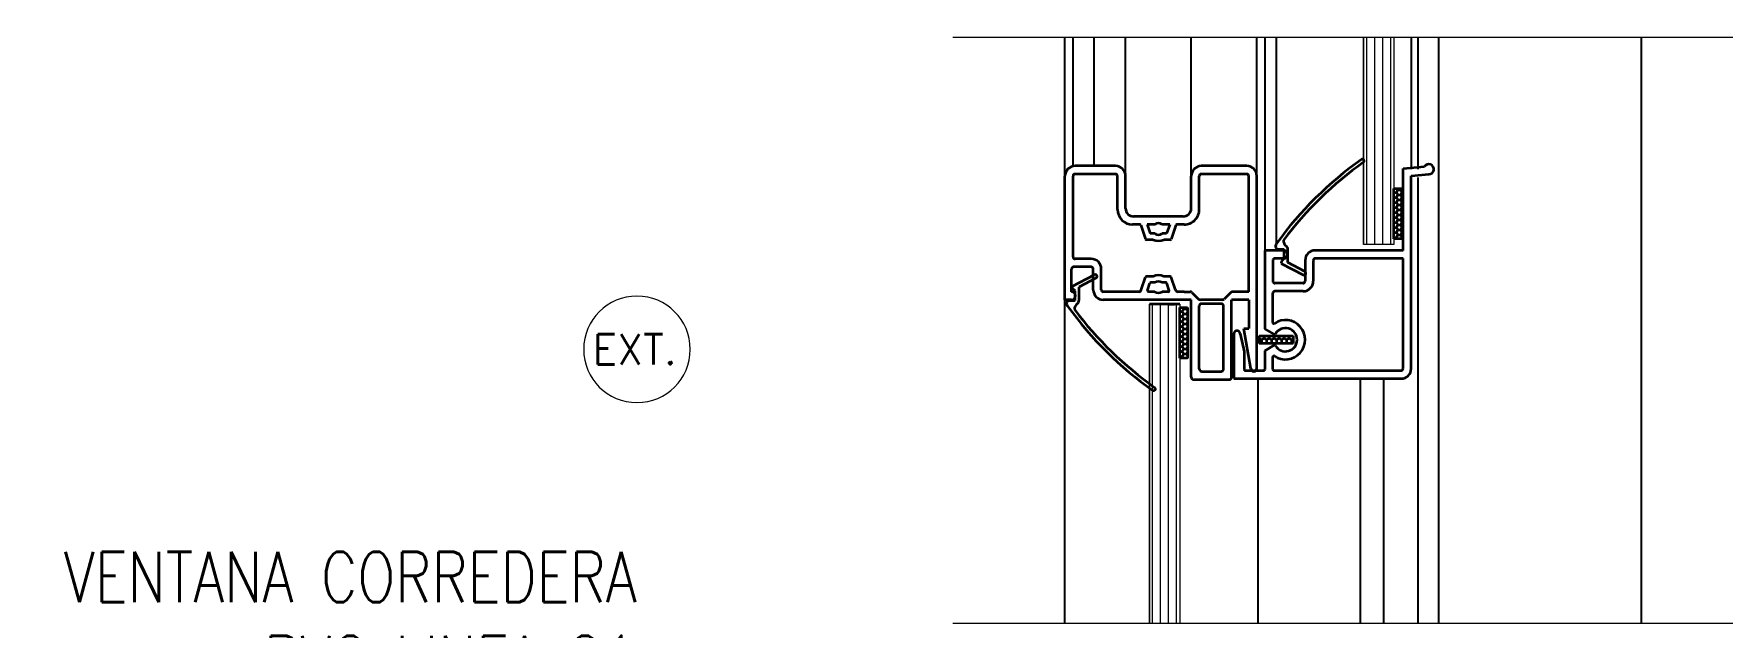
# Model space of a CAD drawing. Header units: metres. Extents: x -2 to 690, y -116 to 73.
# Drawn here: x 150.4657 to 150.8011, y 28.9782 to 29.0961 of the extents above; entities that cross this region are included whole.
import ezdxf

# ---------------------------------------------------------------- set-up
doc = ezdxf.new("R2010")
doc.units = ezdxf.units.M
doc.header["$LTSCALE"] = 5
doc.header["$MEASUREMENT"] = 0
doc.layers.get('0').update_dxf_attribs({"color": 30})
for name, color, linetype, lineweight in [('A-ANNO-SYMB', 3, 'Continuous', 18), ('A-ANNO-TEXT', 3, 'Continuous', 18), ('A-ELEV-IDEN', 3, 'Continuous', 18), ('A-ELEV-MBE1', 7, 'Continuous', 35), ('A-ELEV-MBE2', 4, 'Continuous', 25)]:
    doc.layers.add(name, color=color, linetype=linetype, lineweight=lineweight)
doc.styles.add('E-ROMANS', font='romans.shx', dxfattribs={"width": 0.8})
doc.dimstyles.new('E-0100_TICK_12', dxfattribs={"dimscale": 0.001, "dimtxt": 120, "dimasz": 120, "dimexe": 60, "dimexo": 40, "dimgap": 60, "dimtad": 0, "dimzin": 0, "dimdsep": 46, "dimtxsty": 'E-ROMANS', "dimblk": 'OBLIQUE', "dimcen": 60, "dimclrd": 256, "dimclre": 256, "dimclrt": 256, "dimadec": 0, "dimazin": 0, "dimtfac": 1, "dimtmove": 1, "dimatfit": 3, "dimldrblk": 'OPEN90', "dimfxl": 1, "dimtfill": 1, "dimtolj": 1, "dimtzin": 0, "dimlwd": -1, "dimarcsym": 0})

# ---------------------------------------------------------------- blocks, each defined once
blk = doc.blocks.new('_Oblique')
at = {"color": 0, "linetype": 'ByBlock', "lineweight": -2}
blk.add_line((-0.5, -0.5), (0.5, 0.5), dxfattribs=at)

msp = doc.modelspace()

# ---------------------------------------------------------------- linework, layer by layer
at = {"layer": 'A-ANNO-SYMB'}
for p, q in [((150.7298688139651, 29.09532380908684), (150.7298688139651, 29.05420059116921)), ((150.7298688139651, 29.05420059116921), (150.7298688139651, 29.09532380908684)), ((150.7304832739116, 29.05420059116921), (150.7304832739116, 29.09532380908684)), ((150.7320760093223, 29.05420059116921), (150.7320760093223, 29.09532380908684)), ((150.7336687447621, 29.05420059116921), (150.7336687447621, 29.09532380908684)), ((150.7352614801727, 29.05420059116921), (150.7352614801727, 29.09532380908684)), ((150.7358886013915, 29.09532380908684), (150.7358886013915, 29.05420059116921)), ((150.7358886013915, 29.09532380908684), (150.7358886013915, 29.05420059116921)), ((150.7358886013915, 29.05420059116921), (150.7298688139651, 29.05420059116921)), ((150.68732479412, 29.04237204293065), (150.68732479412, 28.9789738893295)), ((150.68732479412, 29.04237204293065), (150.6933445815464, 29.04237204293065)), ((150.68732479412, 28.9789738893295), (150.68732479412, 29.04237204293065)), ((150.6879392540665, 28.9789738893295), (150.6879392540665, 29.04237204293065)), ((150.6895319894772, 28.9789738893295), (150.6895319894772, 29.04237204293065)), ((150.691124724917, 28.9789738893295), (150.691124724917, 29.04237204293065)), ((150.6927174603277, 28.9789738893295), (150.6927174603277, 29.04237204293065)), ((150.6933445815464, 29.04237204293065), (150.6933445815464, 28.9789738893295)), ((150.6933445815464, 29.04237204293065), (150.6933445815464, 28.9789738893295))]:
    msp.add_line(p, q, dxfattribs=at)
at = {"layer": 'A-ANNO-TEXT'}
for start, end in [(0, 180), (180, 0)]:
    msp.add_arc((150.5854976368785, 29.0334046915771), 0.01057730889806408, start, end, dxfattribs=at)
at = {"layer": 'A-ELEV-IDEN'}
for p, q in [((150.8169346238805, 29.09532380908684), (150.648236628805, 29.09532380908684)), ((150.8169346238804, 28.9789738893295), (150.6482366288049, 28.9789738893295))]:
    msp.add_line(p, q, dxfattribs=at)
at = {"layer": 'A-ELEV-MBE1'}
for p, q in [((150.6805679966289, 29.06983550112534), (150.6725416133938, 29.06983550112534)), ((150.6805679966289, 29.06983550112534), (150.6725416133938, 29.06983550112534)), ((150.6805679966289, 29.06823022448123), (150.6725416133938, 29.06823022448123)), ((150.706653742114, 29.06983550112534), (150.697624060989, 29.06983550112534)), ((150.706653742114, 29.06983550112534), (150.697624060989, 29.06983550112534)), ((150.706653742114, 29.06823022448123), (150.697624060989, 29.06823022448123)), ((150.7377168227628, 29.06934767404062), (150.741983724112, 29.06972097953156)), ((150.7377168227628, 29.05306884154459), (150.7377168227628, 29.06934767404062)), ((150.7393220994215, 29.06787670900565), (150.7428332401266, 29.06818389401349)), ((150.670535017585, 29.04324810666629), (150.670535017585, 29.06782890531656)), ((150.6721402942146, 29.0517761388536), (150.6721402942146, 29.06782890531656)), ((150.680969315779, 29.0612071391505), (150.680969315779, 29.06782890531656)), ((150.6825745924377, 29.06140779873283), (150.6825745924377, 29.06782890531656)), ((150.6956174651802, 29.06140779873283), (150.6956174651802, 29.06782890531656)), ((150.6972227418389, 29.0612071391505), (150.6972227418389, 29.06782890531656)), ((150.7070550612932, 29.04485338331768), (150.7070550612932, 29.06782890531656)), ((150.7086603379227, 29.02960321665785), (150.7086603379227, 29.06782890531656)), ((150.7358886013915, 29.0553253208044), (150.7358886013915, 29.0653582998483)), ((150.7358886013915, 29.0653582998483), (150.7373920248008, 29.0653582998483)), ((150.7358886013915, 29.0645907343195), (150.7363752175531, 29.0645907343195)), ((150.7363753734332, 29.06459053931656), (150.7366620658083, 29.06508710507376)), ((150.7366621567578, 29.06409420604803), (150.7363754643827, 29.06459077181251)), ((150.7366621566414, 29.06508733751878), (150.7365034808406, 29.06536217207656)), ((150.7366619099282, 29.06508729996029), (150.7372352946784, 29.06508729996029)), ((150.7372354504421, 29.06508710513197), (150.7373920248008, 29.0653582998483)), ((150.7373920248008, 29.06481630007227), (150.7372355413042, 29.0650873374533)), ((150.7373920248008, 29.0653582998483), (150.7373920248008, 29.0553253208044)), ((150.7377168227628, 29.05306884154459), (150.7377168227628, 29.06787670900565)), ((150.7393220994215, 29.02959167058623), (150.7393220994215, 29.06787670900565)), ((150.7358886013915, 29.06359760303065), (150.7363752175531, 29.06359760303065)), ((150.7358886013915, 29.06260447174907), (150.7363752175531, 29.06260447174907)), ((150.7358886013915, 29.06161134046022), (150.7363752175531, 29.06161134046022)), ((150.7363753733168, 29.06359740784581), (150.7366620656919, 29.06409397361029)), ((150.7363753732295, 29.06260427638233), (150.7366620656046, 29.06310084214681)), ((150.7363753731131, 29.06161114491886), (150.7366620654882, 29.06210771068334)), ((150.7366621568451, 29.06310107458456), (150.73637546447, 29.06359764034903)), ((150.7366621569615, 29.06210794312108), (150.7363754645864, 29.06260450888556)), ((150.7366621570488, 29.06111481165761), (150.7363754646737, 29.06161137742209)), ((150.7366619099282, 29.06409416867871), (150.7372352946784, 29.06409416867871)), ((150.7366619099282, 29.06310103738986), (150.7372352946784, 29.06310103738986)), ((150.7366619099282, 29.06210790610101), (150.7372352946784, 29.06210790610101)), ((150.7372354503547, 29.06409397366849), (150.7373920248008, 29.06436516856673)), ((150.7372354502383, 29.06310084220502), (150.7373920248008, 29.06337203727788)), ((150.737235450151, 29.06210771074155), (150.7373920248008, 29.06237890598902)), ((150.7372354500346, 29.06111457927807), (150.7373920248008, 29.06138577470745)), ((150.7373920248008, 29.06382316879069), (150.7372355413915, 29.06409420598982)), ((150.7373920248008, 29.06283003750184), (150.7372355415079, 29.06310107452635)), ((150.7373920248008, 29.06183690622027), (150.7372355415953, 29.06210794306287)), ((150.6854398589, 29.05819724543733), (150.6839792094777, 29.05819724543733)), ((150.6940121885216, 29.05980252208872), (150.6841798690673, 29.05980252208872)), ((150.6856302212925, 29.05806003999067), (150.6865420488991, 29.0553245571781)), ((150.6868535687624, 29.05819724543733), (150.6874555475021, 29.05639130921088)), ((150.6883777768178, 29.05819724543733), (150.6868535687624, 29.05819724543733)), ((150.6913384888555, 29.05819724543733), (150.6898142808002, 29.05819724543733)), ((150.6913384888555, 29.05819724543733), (150.6907365101158, 29.05639130921088)), ((150.6925618363254, 29.05806003999067), (150.6916500087188, 29.0553245571781)), ((150.6942128481112, 29.05819724543733), (150.6927521987179, 29.05819724543733)), ((150.7358886013915, 29.06061820917865), (150.7363752175531, 29.06061820917865)), ((150.7358886013915, 29.05962507788979), (150.7363752175531, 29.05962507788979)), ((150.7358886013915, 29.05863194660094), (150.7363752175531, 29.05863194660094)), ((150.7363753730258, 29.06061801345539), (150.7366620654008, 29.06111457921986)), ((150.7363753729094, 29.05962488199191), (150.7366620652844, 29.06012144775639)), ((150.736375372822, 29.05863175052844), (150.7366620651971, 29.05912831629292)), ((150.7363753727056, 29.05763861906496), (150.7366620650807, 29.05813518482944)), ((150.7366621571652, 29.06012168019413), (150.7363754647901, 29.06061824595861)), ((150.7366621572525, 29.05912854873066), (150.7363754648775, 29.05962511449514)), ((150.736662157369, 29.05813541726718), (150.7363754649939, 29.05863198303166)), ((150.7366619099282, 29.06111477481943), (150.7372352946784, 29.06111477481943)), ((150.7366619099282, 29.06012164353058), (150.7372352946784, 29.06012164353058)), ((150.7366619099282, 29.05912851224901), (150.7372352946784, 29.05912851224901)), ((150.7366619099282, 29.05813538096016), (150.7372352946784, 29.05813538096016)), ((150.7372354499473, 29.0601214478146), (150.7373920248008, 29.0603926434186)), ((150.7372354498309, 29.05912831635112), (150.7373920248008, 29.05939951213702)), ((150.7372354497436, 29.05813518488765), (150.7373920248008, 29.05840638084817)), ((150.7373920248008, 29.06084377493142), (150.7372355417117, 29.0611148115994)), ((150.7373920248008, 29.05985064364257), (150.737235541799, 29.06012168013593)), ((150.7373920248008, 29.05885751236099), (150.7372355419154, 29.05912854867245)), ((150.7373920248008, 29.05786438107214), (150.7372355420027, 29.05813541720898)), ((150.6880377991708, 29.05518735172416), (150.6867324112916, 29.05518735172416)), ((150.6883777768178, 29.05639130921088), (150.6874555475021, 29.05639130921088)), ((150.6907365101158, 29.05639130921088), (150.6898142808002, 29.05639130921088)), ((150.6914596463264, 29.05518735172416), (150.690154258418, 29.05518735172416)), ((150.7358886013915, 29.05763881531937), (150.7363752175531, 29.05763881531937)), ((150.7358886013915, 29.05664568403052), (150.7363752175531, 29.05664568403052)), ((150.7358886013915, 29.05565255274894), (150.7363752175531, 29.05565255274894)), ((150.7373920248008, 29.0553253208044), (150.7358886013915, 29.0553253208044)), ((150.7363753726183, 29.05664548760149), (150.7366620649934, 29.05714205336597)), ((150.7363753725019, 29.05565235613802), (150.736662064877, 29.05614892190249)), ((150.7366621574563, 29.05714228580371), (150.7363754650812, 29.05763885156819)), ((150.7366621575727, 29.05614915434024), (150.7363754651976, 29.05664572010472)), ((150.7365621778242, 29.05532919303267), (150.7363754652849, 29.05565258864124)), ((150.7366619099282, 29.05714224967858), (150.7372352946784, 29.05714224967858)), ((150.7366619099282, 29.05614911838973), (150.7372352946784, 29.05614911838973)), ((150.7372354496271, 29.05714205342418), (150.7373920248008, 29.05741324955932)), ((150.7372354495398, 29.0561489219607), (150.7373920248008, 29.05642011827775)), ((150.7373920248008, 29.05687124979056), (150.7372355421191, 29.0571422857455)), ((150.7373920248008, 29.05587811850171), (150.7372355422064, 29.05614915428203)), ((150.7373355634279, 29.05532919303267), (150.7373920248008, 29.05542698698889)), ((150.6757457693982, 29.05137481968893), (150.6725416133938, 29.05137481968893)), ((150.713988827332, 29.05306884154459), (150.7102264602088, 29.05306884154459)), ((150.7102264602088, 29.05306884154459), (150.7102264602088, 29.03748893944328)), ((150.713988827332, 29.05146356490048), (150.7122330560175, 29.05146356490048)), ((150.7127292113089, 29.05328229000486), (150.7140681710677, 29.05327532927084)), ((150.7140396955308, 29.05136335662144), (150.7135276413989, 29.05090709865806)), ((150.7140496314039, 29.05327461330205), (150.7140396955308, 29.05136335662144)), ((150.7148004261778, 29.05063380239779), (150.7148141340819, 29.05327063894845)), ((150.7377168227628, 29.05306884154459), (150.7202588628222, 29.05306884154459)), ((150.7377168227628, 29.05146356490048), (150.7202588628222, 29.05146356490048)), ((150.7377168227628, 29.02959167058623), (150.7377168227628, 29.05146356490048)), ((150.7377168227628, 29.03119694723035), (150.7377168227628, 29.05146356490048)), ((150.6718393048447, 29.04485338331768), (150.6718393048447, 29.04936822388015)), ((150.6720054585255, 29.04595965559463), (150.6763412412199, 29.04821746353889)), ((150.6757457693982, 29.04976954304482), (150.6722406240239, 29.04976954304482)), ((150.6761470885774, 29.04525470247507), (150.6761470885774, 29.04936822388015)), ((150.6777523652069, 29.04525470247507), (150.6777523652069, 29.04936822388015)), ((150.6880377991708, 29.04786327702357), (150.6867324112916, 29.04786327702357)), ((150.6914596463264, 29.04786327702357), (150.690154258418, 29.04786327702357)), ((150.7118317368383, 29.05106224573581), (150.7118317368383, 29.04694872433072)), ((150.7135276413989, 29.05090709865806), (150.713512782904, 29.05044236891161)), ((150.713512782904, 29.05044236891161), (150.7178485656275, 29.04818456096735)), ((150.7182016697713, 29.04886264472487), (150.7148004261778, 29.05063380239779)), ((150.7182522670134, 29.05106224573581), (150.7182522670134, 29.04694872433072)), ((150.7198575436721, 29.05106224573581), (150.7198575436721, 29.04694872433072)), ((150.6720203170205, 29.04549492585545), (150.6720054585255, 29.04595965559463)), ((150.6725323711523, 29.04503866789208), (150.6720203170205, 29.04549492585545)), ((150.6725423070254, 29.04312741121146), (150.6725323711523, 29.04503866789208)), ((150.6766943453929, 29.04753937978137), (150.6732931017993, 29.04576822210845)), ((150.6732931017993, 29.04576822210845), (150.6733068097035, 29.04313138555779)), ((150.6852229180165, 29.04485338331768), (150.6781536843862, 29.04485338331768)), ((150.6852229180165, 29.04485338331768), (150.6839792094777, 29.04485338331768)), ((150.6856988240267, 29.04519639693797), (150.6865420488991, 29.04772607157691)), ((150.6869416066563, 29.0451174970284), (150.687409812346, 29.04652211409018)), ((150.6883777768178, 29.04485338331768), (150.6871319690487, 29.04485338331768)), ((150.6883777768178, 29.04485338331768), (150.6871319690487, 29.04485338331768)), ((150.6883777768178, 29.04665931954412), (150.6876001747384, 29.04665931954412)), ((150.6905918828504, 29.04665931954412), (150.6898142808002, 29.04665931954412)), ((150.6910600885401, 29.04485338331768), (150.6898142808002, 29.04485338331768)), ((150.6910600885401, 29.04485338331768), (150.6898142808002, 29.04485338331768)), ((150.6912504509325, 29.0451174970284), (150.6907822452428, 29.04652211409018)), ((150.6924932335912, 29.04519639693797), (150.6916500087188, 29.04772607157691)), ((150.6942128481112, 29.04485338331768), (150.6929691395723, 29.04485338331768)), ((150.6942128481112, 29.04485338331768), (150.6929691395723, 29.04485338331768)), ((150.6942128481112, 29.04485338331768), (150.695409675385, 29.04485338331768)), ((150.6957643947623, 29.04470645373556), (150.6970758122568, 29.04339503624113)), ((150.7034969188332, 29.04470645373556), (150.7021855013388, 29.04339503624113)), ((150.7070550612932, 29.04485338331768), (150.7038516382106, 29.04485338331768)), ((150.7118317368383, 29.03871577465077), (150.7118317368383, 29.04454080935728)), ((150.7178509478633, 29.04654740516606), (150.7122330560175, 29.04654740516606)), ((150.7178509478633, 29.04494212852194), (150.7122330560175, 29.04494212852194)), ((150.6718393048447, 29.04324810666629), (150.670535017585, 29.04324810666629)), ((150.6712218869304, 29.04311973450138), (150.6725608466893, 29.0431266952354)), ((150.6956174651802, 29.04324810666629), (150.6781536843862, 29.04324810666629)), ((150.6933445815464, 29.04237204293065), (150.68732479412, 29.04237204293065)), ((150.6909617490253, 29.04237204293065), (150.6923065972748, 29.04237204293065)), ((150.6933445815464, 29.04171602705799), (150.6948480049557, 29.04171602705799)), ((150.6933445815464, 29.03168304802137), (150.6933445815464, 29.04171602705799)), ((150.6938313535881, 29.04094826652625), (150.6941180459632, 29.04144483228345)), ((150.6941181367963, 29.04144506472847), (150.6939594609955, 29.04171989928625)), ((150.6941178900831, 29.04144502717725), (150.6946912748333, 29.04144502717725)), ((150.694691430597, 29.04144483234893), (150.6948480049557, 29.04171602705799)), ((150.6948480049557, 29.04117402728923), (150.69469152143, 29.04144506467026)), ((150.6948480049557, 29.04171602705799), (150.6948480049557, 29.03168304802137)), ((150.6956174651802, 29.02789764873058), (150.6956174651802, 29.04324810666629)), ((150.6972227418389, 29.02950292538197), (150.6972227418389, 29.04204414917956)), ((150.7018307819614, 29.04324810666629), (150.6974305316341, 29.04324810666629)), ((150.7016372526066, 29.04244546834423), (150.697624060989, 29.04244546834423)), ((150.7020385717567, 29.02950292538197), (150.7020385717567, 29.04204414917956)), ((150.7070550612932, 29.04324810666629), (150.7036438484153, 29.04324810666629)), ((150.7036438484153, 29.02789764873058), (150.7036438484153, 29.04324810666629)), ((150.7070550612932, 29.04324810666629), (150.7070550612932, 29.03752927009817)), ((150.6933445815464, 29.04094846152919), (150.693831197708, 29.04094846152919)), ((150.6933445815464, 29.03995533024761), (150.693831197708, 29.03995533024761)), ((150.6933445815464, 29.03896219895876), (150.693831197708, 29.03896219895876)), ((150.6933445815464, 29.03796906767719), (150.693831197708, 29.03796906767719)), ((150.6938313534717, 29.03995513506277), (150.6941180458468, 29.04045170081998)), ((150.6938313533844, 29.0389620035993), (150.6941180457595, 29.0394585693565)), ((150.693831353268, 29.03796887213582), (150.6941180456431, 29.03846543789303)), ((150.6941181368836, 29.04045193326499), (150.6938314445085, 29.0409484990222)), ((150.694118137, 29.03945880180152), (150.6938314446249, 29.03995536755872)), ((150.6941181371164, 29.03846567033805), (150.6938314447413, 29.03896223609525)), ((150.6941181372037, 29.03747253887457), (150.6938314448286, 29.03796910463177)), ((150.6941178900831, 29.0404518958884), (150.6946912748333, 29.0404518958884)), ((150.6941178900831, 29.03945876459955), (150.6946912748333, 29.03945876459955)), ((150.6941178900831, 29.03846563331797), (150.6946912748333, 29.03846563331797)), ((150.6946914303932, 29.03945856942198), (150.6948480049557, 29.03972976448756)), ((150.6946914303059, 29.03846543795123), (150.6948480049557, 29.03873663320599)), ((150.6946914301895, 29.03747230648776), (150.6948480049557, 29.03774350191714)), ((150.6946914305097, 29.04045170088546), (150.6948480049557, 29.04072289577642)), ((150.6948480049557, 29.04018089600038), (150.6946915215464, 29.04045193320679)), ((150.6948480049557, 29.03918776471153), (150.6946915216629, 29.03945880174331)), ((150.6948480049557, 29.03819463342996), (150.6946915217502, 29.03846567027984)), ((150.6933445815464, 29.03697593638833), (150.693831197708, 29.03697593638833)), ((150.6933445815464, 29.03598280509948), (150.693831197708, 29.03598280509948)), ((150.6933445815464, 29.03498967381791), (150.693831197708, 29.03498967381791)), ((150.6938313531807, 29.03697574067235), (150.6941180455558, 29.03747230642955)), ((150.6938313530643, 29.03598260920888), (150.6941180454394, 29.03647917496608)), ((150.693831352977, 29.0349894777454), (150.694118045352, 29.0354860435026)), ((150.6938313528605, 29.03399634628193), (150.6941180452356, 29.03449291203913)), ((150.6941181373201, 29.0364794074111), (150.6938314449451, 29.0369759731683)), ((150.6941181374075, 29.03548627594762), (150.6938314450324, 29.03598284170483)), ((150.6941181375239, 29.03449314448415), (150.6938314451488, 29.03498971024135)), ((150.6941178900831, 29.03747250202912), (150.6946912748333, 29.03747250202912)), ((150.6941178900831, 29.03647937074755), (150.6946912748333, 29.03647937074755)), ((150.6941178900831, 29.0354862394587), (150.6946912748333, 29.0354862394587)), ((150.6941178900831, 29.03449310816984), (150.6946912748333, 29.03449310816984)), ((150.6946914301022, 29.03647917502429), (150.6948480049557, 29.03675037063556)), ((150.6946914299858, 29.03548604356081), (150.6948480049557, 29.03575723934671)), ((150.6946914298985, 29.03449291209734), (150.6948480049557, 29.03476410805786)), ((150.6948480049557, 29.03720150214111), (150.6946915218666, 29.03747253881636)), ((150.6948480049557, 29.03620837085953), (150.6946915219539, 29.03647940735289)), ((150.6948480049557, 29.03521523957068), (150.6946915220703, 29.03548627588214)), ((150.6948480049557, 29.0342221082891), (150.6946915221576, 29.03449314441866)), ((150.7041063429731, 29.03651215958132), (150.7041063429731, 29.02758507477745)), ((150.7053103004816, 29.03651215958132), (150.7061129387818, 29.03300061691596)), ((150.7060588033871, 29.03752927009817), (150.7070550612932, 29.03752927009817)), ((150.7074563804433, 29.02960321665785), (150.7060588033871, 29.03752927009817)), ((150.7091147380358, 29.03560955991168), (150.7096113037785, 29.0353228675366)), ((150.7091149341083, 29.03609633132772), (150.7091149341083, 29.03459290793296)), ((150.7091149341083, 29.03609633132772), (150.7158412873339, 29.03609633132772)), ((150.7158412873339, 29.03459290793296), (150.7091149341083, 29.03459290793296)), ((150.7093404998538, 29.03459290793296), (150.7096115361726, 29.03474939081832)), ((150.7096113038367, 29.03474948288829), (150.7098824996153, 29.03459290793296)), ((150.7096114997346, 29.03532302280553), (150.7096114997346, 29.03474963804809)), ((150.7096115362308, 29.03532277546663), (150.7101081019734, 29.03560946784171)), ((150.710107869492, 29.03560955980982), (150.7106044352347, 29.03532286743473)), ((150.7101080653899, 29.03609633132772), (150.7101080653899, 29.03560971518062)), ((150.7120828638087, 29.03641714432058), (150.7102264602088, 29.03748893944328)), ((150.7103336311354, 29.03459290793296), (150.7106046676288, 29.03474939092019)), ((150.7106044352929, 29.03474948278643), (150.710875630926, 29.03459290793296)), ((150.7106046310161, 29.03532302280553), (150.7106046310161, 29.03474963804809)), ((150.710604667687, 29.03532277556849), (150.7111012334587, 29.03560946794358)), ((150.7111010009482, 29.03560955970795), (150.71159756672, 29.03532286733287)), ((150.7111011966715, 29.03609633132772), (150.7111011966715, 29.03560971518062)), ((150.711326762417, 29.03459290793296), (150.711597799085, 29.03474939102205)), ((150.7115975667782, 29.03474948268456), (150.7118687622076, 29.03459290793296)), ((150.7115977622977, 29.03532302280553), (150.7115977622977, 29.03474963804809)), ((150.7115977991432, 29.03532277567036), (150.7120943649149, 29.03560946805272)), ((150.7120941324044, 29.03560955960609), (150.7125906981762, 29.03532286723101)), ((150.7120943279531, 29.03609633132772), (150.7120943279531, 29.03560971518062)), ((150.7123198936985, 29.03459290793296), (150.7125909305703, 29.03474939112391)), ((150.7125906982344, 29.0347494825827), (150.7128618934891, 29.03459290793296)), ((150.7125908936084, 29.03532302280553), (150.7125908936084, 29.03474963804809)), ((150.7125909306285, 29.03532277577949), (150.7130874963711, 29.03560946815458)), ((150.7130872638897, 29.03560955950423), (150.7135838296324, 29.03532286712914)), ((150.7130874592346, 29.03609633132772), (150.7130874592346, 29.03560971518062)), ((150.7133130250092, 29.03459290793296), (150.7135840620265, 29.03474939123305)), ((150.7135838296906, 29.03474948248084), (150.7138550247707, 29.03459290793296)), ((150.71358402489, 29.03532302280553), (150.71358402489, 29.03474963804809)), ((150.7135840620847, 29.03532277588136), (150.7140806278273, 29.03560946825644)), ((150.7140803953459, 29.03560955940236), (150.7145769610886, 29.03532286702728)), ((150.7140805905162, 29.03609633132772), (150.7140805905162, 29.03560971518062)), ((150.7143061562908, 29.03459290793296), (150.7145771934827, 29.03474939133492)), ((150.7145769611759, 29.0347494823717), (150.7148481560523, 29.03459290793296)), ((150.7145771561715, 29.03532302280553), (150.7145771561715, 29.03474963804809)), ((150.7145771935409, 29.03532277598322), (150.7150737593126, 29.03560946835831)), ((150.7150735268021, 29.0356095593005), (150.7155700925739, 29.03532286691814)), ((150.7150737217978, 29.03609633132772), (150.7150737217978, 29.03560971518062)), ((150.7152992875724, 29.03459290793296), (150.7155703249389, 29.03474939143678)), ((150.7155700926321, 29.03474948226983), (150.7158412873339, 29.03459290793296)), ((150.7155702874531, 29.03532302280553), (150.7155702874531, 29.03474963804809)), ((150.7155703249971, 29.03532286691814), (150.7158451595694, 29.03548154272619)), ((150.7158412873339, 29.03609633132772), (150.7158412873339, 29.03459290793296)), ((150.6933445815464, 29.03399654252906), (150.693831197708, 29.03399654252906)), ((150.6933445815464, 29.03300341124748), (150.693831197708, 29.03300341124748)), ((150.6933445815464, 29.03201027995863), (150.693831197708, 29.03201027995863)), ((150.6948480049557, 29.03168304802137), (150.6933445815464, 29.03168304802137)), ((150.6938313527732, 29.03300321481118), (150.6941180451483, 29.03349978057566)), ((150.6938313526568, 29.0320100833477), (150.6941180450319, 29.03250664911218)), ((150.6941181376112, 29.03350001302067), (150.6938314452361, 29.03399657877788)), ((150.6941181377276, 29.03250688154992), (150.6938314453525, 29.0330034473144)), ((150.6940181579791, 29.03168692024963), (150.6938314454398, 29.03201031585093)), ((150.6941178900831, 29.03349997688827), (150.6946912748333, 29.03349997688827)), ((150.6941178900831, 29.03250684559942), (150.6946912748333, 29.03250684559942)), ((150.6946914297821, 29.03349978063386), (150.6948480049557, 29.03377097677629)), ((150.6946914296948, 29.03250664917039), (150.6948480049557, 29.03277784548743)), ((150.6948480049557, 29.03322897700025), (150.694691522274, 29.03350001295519)), ((150.6948480049557, 29.0322358457114), (150.6946915223614, 29.03250688149172)), ((150.6947915435828, 29.03168692024963), (150.6948480049557, 29.03178471420586)), ((150.7061129387818, 29.03300061691596), (150.7061129387818, 29.0293910110039)), ((150.7120828638087, 29.03420379295756), (150.7102264602088, 29.03313199784214)), ((150.7102264602088, 29.03313199784214), (150.7102264602088, 29.0293910110039)), ((150.7118317368383, 29.0293910110039), (150.7118317368383, 29.03190516263465)), ((150.6977243907693, 29.02900127642977), (150.7015369228263, 29.02900127642977)), ((150.7063135983715, 29.02919035142884), (150.7100258006191, 29.02919035142884)), ((150.7120323964279, 29.02919035142884), (150.7373155036127, 29.02919035142884)), ((150.6961191141397, 29.02739599977838), (150.7031421994559, 29.02739599977838)), ((150.7041063429731, 29.02758507477745), (150.7363122057229, 29.02758507477745)), ((150.7363122057229, 29.02758507477745), (150.7373155036127, 29.02758507477745))]:
    msp.add_line(p, q, dxfattribs=at)
for centre, radius, start, end in [((150.6725416133938, 29.06782890531656), 0.002006595808779821, 90, 180), ((150.6725416133865, 29.06782890530929), 0.0004013191719423049, 89.99999896122209, 179.9999989612221), ((150.6805679966289, 29.06782890531656), 0.002006595808779821, 0, 90), ((150.6805679966216, 29.06782890532384), 0.0004013191573903896, 359.9999989612221, 89.99999896122209), ((150.697624060989, 29.06782890531656), 0.002006595808779821, 90, 180), ((150.6976240609963, 29.06782890532384), 0.0004013191573903896, 90.0000010387779, 180.0000010387779), ((150.706653742114, 29.06782890531656), 0.002006595808779821, 0, 90), ((150.7066537421212, 29.06782890530929), 0.0004013191719423049, 1.038777911852468e-06, 90.0000010387779), ((150.7713337650103, 29.01190638134574), 0.07253506659754341, 125.2466227071975, 144.1106928908505), ((150.7713511369711, 29.01189145448393), 0.07185558243454825, 125.2685210070494, 143.0425322616895), ((150.7296595269204, 29.07084586077884), 0.0003511542704320445, 305.0251175277861, 128.6312913046896), ((150.7428332401357, 29.06918719191004), 0.001003297896547295, 269.9999994830472, 147.923979245122), ((150.6839792094849, 29.06120713914322), 0.003009893705893774, 179.9999998614976, 269.9999998614975), ((150.6841798690745, 29.06140779872556), 0.001605276636837516, 179.9999997403023, 269.9999997403023), ((150.6940121885288, 29.06140779874011), 0.001605276651389431, 269.9999997403023, 359.9999997403023), ((150.6942128481184, 29.06120713915778), 0.003009893720445689, 269.9999998614975, 359.9999998614976), ((150.6854398589021, 29.05799658585841), 0.0002006595789078268, 18.43494938751479, 90.00000056554558), ((150.689096028809, 29.05729427732615), 0.001153792586491454, 51.50004959039652, 128.4999504096035), ((150.692752198716, 29.05799658585841), 0.0002006595789065813, 89.99999943445442, 161.5650506124852), ((150.6867324112946, 29.05538801130672), 0.0002006595825501059, 198.4349479474829, 269.9999991235323), ((150.6890960287944, 29.05729427732263), 0.002357750074526756, 243.3313394027212, 296.6686605972787), ((150.689096028809, 29.05729427732206), 0.001153792586497015, 231.5000495906129, 308.4999504093871), ((150.6914596463233, 29.05538801130672), 0.0002006595825498892, 270.0000008764677, 341.5650520525172), ((150.7154374135135, 29.0550703050385), 0.001504946847466129, 179.1507052586197, 232.3017213082381), ((150.6725416133865, 29.05177613886088), 0.0004013191719423049, 180.0000010387779, 270.0000010387779), ((150.6757457693982, 29.04936822388015), 0.002006595808779821, 0, 90), ((150.7122330560103, 29.05106224572853), 0.0004013191719423049, 89.99999896122209, 179.9999989612221), ((150.7131064465927, 29.053918896234), 0.0007399824036066929, 136.5313146263163, 239.4748936505067), ((150.7139369884115, 29.0522662032189), 0.0008026383236071896, 273.7030628359138, 86.29693716408622), ((150.7140496314016, 29.05327461328944), 0.0007645130108068965, 359.702145046014, 52.30172240088434), ((150.7202588628222, 29.05106224573581), 0.002006595808779821, 90, 180), ((150.7202588628295, 29.05106224574309), 0.0004013191573903896, 90.0000010387779, 180.0000010387779), ((150.6722406240167, 29.04936822387288), 0.0004013191719423049, 89.99999896122209, 179.9999989612221), ((150.6757457694054, 29.04936822387288), 0.0004013191719423049, 1.038777911852468e-06, 90.0000010387779), ((150.6765177933064, 29.04787842166013), 0.0003822565039282323, 297.5077186460795, 117.5077186465567), ((150.6867324112896, 29.04766261744465), 0.0002006595789065813, 89.99999943445442, 161.5650506124852), ((150.6890960287944, 29.0457563514251), 0.002357750074520407, 63.33133940264094, 116.6686605973591), ((150.6914596463284, 29.04766261744465), 0.0002006595789078268, 18.43494938751479, 90.00000056554558), ((150.7180251176994, 29.04852360284611), 0.000382256497208808, 242.4922832880218, 62.49228328849926), ((150.6718393048447, 29.04405074499198), 0.0008026383256947156, 270, 90), ((150.6781536843862, 29.04525470247507), 0.002006595808779821, 180, 270), ((150.6781536843752, 29.04525470248598), 0.0004013191683043261, 180.0000015581668, 270.0000015581668), ((150.6852229180335, 29.04535503228692), 0.0005016489692781792, 269.9999980606079, 341.5650492383379), ((150.6871319690486, 29.04505404289785), 0.0002006595801206091, 161.5650512208636, 270.0000000446324), ((150.6876001747415, 29.04645865996156), 0.0002006595825445601, 90.00000087545149, 161.5650520536405), ((150.689096028809, 29.04575635143295), 0.001153792586502576, 51.50004959082963, 128.4999504091704), ((150.689096028809, 29.04575635142885), 0.001153792586502576, 231.5000495908296, 308.4999504091704), ((150.6905918828473, 29.04645865996156), 0.0002006595825450503, 18.43494794635948, 89.999999124542), ((150.6910600885403, 29.04505404289785), 0.0002006595801216093, 269.9999999553676, 18.43494877913644), ((150.69296913957, 29.0453550322668), 0.0005016489490890214, 198.4349490995702, 270.0000002773435), ((150.6954096753787, 29.04435173436082), 0.0005016489568753881, 44.99999928584026, 89.99999928644841), ((150.7038516382168, 29.04435173436082), 0.0005016489568756555, 90.00000071355161, 135.0000007141597), ((150.7122330560103, 29.046948724338), 0.0004013191719423049, 180.0000010387779, 270.0000010387779), ((150.7122330560103, 29.04454080935), 0.0004013191719423049, 89.99999896122209, 179.9999989612221), ((150.7178509478633, 29.04694872433072), 0.002006595808779821, 270, 0), ((150.717850947856, 29.04694872432345), 0.0004013191573903896, 270.0000010387779, 1.038777911852468e-06), ((150.6715991222172, 29.04248312827588), 0.0007399824082129876, 120.5251063996582, 223.4686854237808), ((150.7298264406099, 29.08449564316414), 0.07253506658193465, 215.8893071216183, 234.753377305277), ((150.6739300891423, 29.04133171947138), 0.001504946854793159, 127.6982788261958, 180.8492948757612), ((150.7298438125548, 29.08451056993295), 0.07185558235056247, 216.9574676994652, 234.7314789540972), ((150.6725423070305, 29.04312741122044), 0.0007645130034262272, 307.698277329325, 0.2978546842142676), ((150.6974305316316, 29.0437497556195), 0.0005016489532465904, 225.000000289363, 270.0000002891139), ((150.6976240609963, 29.04204414918684), 0.0004013191573903896, 90.0000010387779, 180.0000010387779), ((150.7016372525993, 29.04204414918684), 0.0004013191573903896, 359.9999989612221, 89.99999896122209), ((150.701830781964, 29.0437497556195), 0.0005016489532465584, 269.999999710886, 314.999999710637), ((150.712032396418, 29.03871577464804), 0.0002006595797094946, 179.9999992092471, 304.1232937497346), ((150.7143399815952, 29.03531046863907), 0.003912861827084217, 235.876705459232, 124.123294540768), ((150.7047083217273, 29.03651215958132), 0.0006019787542754784, 0, 180), ((150.7121831935968, 29.0365909206148), 0.0002006595794438855, 240.0000005445312, 329.3030456322715), ((150.714339981607, 29.03531046864271), 0.002307585180112327, 210.6969549118598, 149.3030450881402), ((150.7120323964161, 29.03190516263374), 0.0002006595777806029, 55.87670521154038, 179.9999997519684), ((150.7121831936005, 29.03403001666698), 0.0002006595781313808, 30.69695579667194, 120.0000008866449), ((150.6961191141361, 29.02789764873421), 0.000501648955832934, 180.0000004155137, 270.0000004155137), ((150.6977243907802, 29.02950292537105), 0.0005016489412810189, 179.9999987534652, 269.9999987534652), ((150.7015369228154, 29.02950292537105), 0.0005016489412810189, 270.0000012465348, 1.246534796978159e-06), ((150.7031421994595, 29.02789764873421), 0.000501648955832934, 269.9999995844862, 359.9999995844863), ((150.7063135983642, 29.02939101101117), 0.0002006595823331737, 180.0000020775558, 270.0000020775558), ((150.708058359183, 29.02960321665785), 0.0006019787397235632, 180, 0), ((150.7100258006264, 29.02939101101117), 0.0002006595823331737, 269.9999979224442, 359.9999979224442), ((150.7120323964207, 29.02939101101117), 0.0002006595823331737, 180.0000020775558, 270.0000020775558), ((150.7373155036127, 29.02959167058623), 0.002006595808779821, 270, 0), ((150.7373155036091, 29.02959167058259), 0.0004013191537524108, 270.0000005193889, 5.19388955926234e-07), ((150.6881522025274, 29.0255561637315), 0.0003511542646188017, 231.3687109526529, 54.97488472976202)]:
    msp.add_arc(centre, radius, start, end, dxfattribs=at)
at = {"layer": 'A-ELEV-MBE2'}
for p, q in [((150.670535017585, 29.06782890531656), (150.670535017585, 29.09532380908684)), ((150.672069816175, 29.09532380908684), (150.672069816175, 29.06978517608411)), ((150.6762905123121, 29.09532380908684), (150.6762905123121, 29.06978517608411)), ((150.6825745924377, 29.06782890531656), (150.6825745924377, 29.09532380908684)), ((150.6956174651802, 29.06782890531656), (150.6956174651802, 29.09532380908684)), ((150.7086603379227, 29.06782890531656), (150.7086603379227, 29.09532380908684)), ((150.7102264602088, 29.09532380908684), (150.7102264602088, 29.05271967502529)), ((150.7125694040094, 29.05442797306648), (150.7125694040094, 29.09532380908684)), ((150.7393220994215, 29.09532380908684), (150.7393220994215, 29.06917711411996)), ((150.7406903763419, 29.06917711411996), (150.7406903763419, 29.09532380908684)), ((150.7448448495067, 28.9789738893295), (150.7448448495067, 29.09532380908684)), ((150.7406903763419, 28.9789738893295), (150.7406903763419, 29.06752066927482)), ((150.670535017585, 28.9789738893295), (150.670535017585, 29.04324810666629)), ((150.7089049824224, 28.9789738893295), (150.7089049824224, 29.02736625458681)), ((150.7291514409241, 29.02758507477745), (150.7291514409241, 28.9789738893295)), ((150.7337922933745, 29.02758507477745), (150.7337922933745, 28.9789738893295))]:
    msp.add_line(p, q, dxfattribs=at)
msp.add_lwpolyline([(150.78506039334, 28.9789738893295), (150.78506039334, 29.09532380908684)], dxfattribs=at)

# ---------------------------------------------------------------- texts
at = {"layer": 'A-ANNO-TEXT', "style": 'E-ROMANS'}
msp.add_text('EXT.', height=0.006, dxfattribs=at).set_placement((150.5766947141624, 29.03041887218566))
at = {"layer": 'A-ANNO-TEXT', "insert": (150.5854681957416, 28.9715119546734), "char_height": 0.01, "attachment_point": 6, "style": 'E-ROMANS'}
msp.add_mtext('VENTANA CORREDERA\\PPVC LINEA 21\\PPERFIL J', dxfattribs=at)

# ---------------------------------------------------------------- leaders
at = {"layer": 'A-ANNO-TEXT', "annotation_type": 0, "has_hookline": 1, "hookline_direction": 1}
msp.add_leader([(150.6704058099217, 28.91221478069788), (150.6290202947617, 28.92093577879609), (150.5957995281501, 28.92093577879609)], dimstyle='E-0100_TICK_12', override={"dimasz": 0.05, "dimtad": 0, "dimldrblk": 'Open90'}, dxfattribs=at)

doc.saveas('drawing.dxf')
